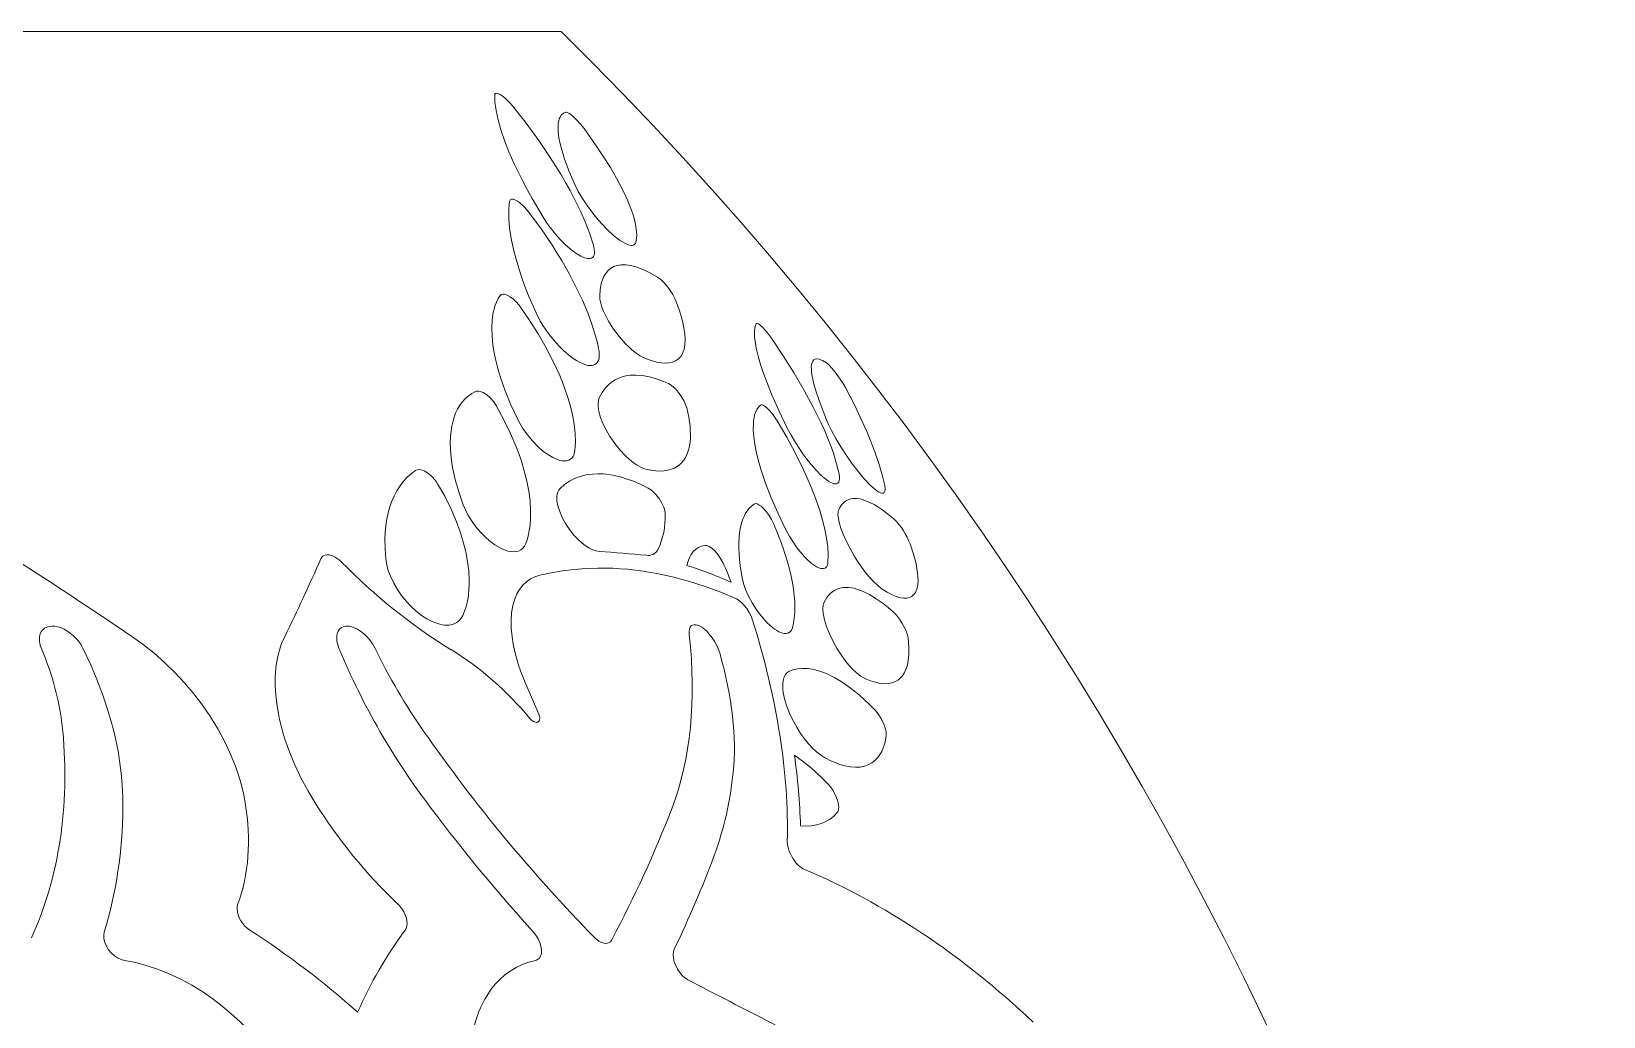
# Model space of a CAD drawing. Extents: x -180 to 858, y -94 to 522.
# Drawn here: x 721.45 to 737.36, y 194.6 to 204.57 of the extents above; entities that cross this region are included whole.
import ezdxf

# ---------------------------------------------------------------- set-up
doc = ezdxf.new("R2010")
doc.units = 0
doc.header["$LTSCALE"] = 7
doc.header["$MEASUREMENT"] = 0
doc.layers.add('8', color=250, linetype='CONTINUOUS', lineweight=15)

msp = doc.modelspace()

# ---------------------------------------------------------------- linework, layer by layer
at = {"layer": '8'}
for p, q in [((723.862, 204.5703), (678.5645, 204.5703)), ((726.8154, 204.5703), (723.862, 204.5703)), ((726.5873, 197.6631), (726.4512, 197.9822))]:
    msp.add_line(p, q, dxfattribs=at)
for points in [[(726.6312, 202.6916), (726.5208, 202.8796), (726.47, 202.9718), (726.4226, 203.062), (726.3795, 203.1482), (726.3399, 203.2319), (726.2866, 203.3534), (726.2415, 203.4681), (726.2047, 203.5754), (726.1765, 203.6747), (726.156, 203.7693), (726.1492, 203.8141), (726.1449, 203.8562), (726.1431, 203.8935), (726.1437, 203.9282)], [(726.1437, 203.9282), (726.1447, 203.9346), (726.1473, 203.9397), (726.1514, 203.9432), (726.157, 203.9451), (726.1726, 203.9436), (726.1976, 203.9321), (726.2282, 203.911), (726.2615, 203.8823), (726.2889, 203.855), (726.3242, 203.8145)], [(726.3242, 203.8145), (726.4602, 203.6407), (726.5869, 203.4674), (726.7037, 203.2956), (726.8099, 203.1263), (726.8587, 203.0429), (726.9047, 202.9605), (726.9613, 202.8523), (727.0123, 202.7464), (727.0576, 202.6431), (727.1041, 202.5224), (727.1413, 202.4068)], [(726.955, 203.0164), (726.8965, 203.1536), (726.8497, 203.2795), (726.8301, 203.34), (726.8139, 203.397), (726.8018, 203.4467), (726.7926, 203.4932), (726.7842, 203.5589), (726.7832, 203.6161), (726.7854, 203.6415), (726.7896, 203.6645), (726.7957, 203.685), (726.8037, 203.7031), (726.8192, 203.7252), (726.839, 203.7417), (726.8632, 203.7525)], [(726.8632, 203.7525), (726.8688, 203.7528), (726.8764, 203.7509), (726.8908, 203.7439), (726.9083, 203.7321), (726.9394, 203.7062), (726.9728, 203.6736), (727.012, 203.6301), (727.0463, 203.5868)], [(727.0463, 203.5868), (727.1096, 203.5), (727.1696, 203.4142), (727.2443, 203.302), (727.3127, 203.1925), (727.3743, 203.0865), (727.4349, 202.972), (727.4858, 202.8634), (727.5264, 202.7616), (727.5425, 202.7136), (727.5558, 202.6676), (727.5707, 202.6001), (727.5782, 202.5384), (727.579, 202.5088), (727.5777, 202.4811), (727.5745, 202.4574), (727.5695, 202.4354)], [(727.5695, 202.4354), (727.5657, 202.4258), (727.5603, 202.4178), (727.5534, 202.4118), (727.5447, 202.4076), (727.5344, 202.4055), (727.5225, 202.4054), (727.4941, 202.4115), (727.4601, 202.4262), (727.4338, 202.4412), (727.4058, 202.4598), (727.3458, 202.5067), (727.283, 202.5643), (727.2199, 202.63), (727.176, 202.6802), (727.1341, 202.7318), (727.0779, 202.8074), (727.0289, 202.8808), (726.9878, 202.9509), (726.955, 203.0164)], [(726.5636, 201.7169), (726.4886, 201.8895), (726.4552, 201.9735), (726.4248, 202.0557), (726.3886, 202.1622), (726.3578, 202.2649), (726.3322, 202.3634), (726.3087, 202.4756), (726.2929, 202.5808), (726.2849, 202.6784), (726.2839, 202.7257), (726.285, 202.7709), (726.2879, 202.811), (726.2926, 202.8492)], [(726.2926, 202.8492), (726.2946, 202.8571), (726.2983, 202.8636), (726.3035, 202.8685), (726.3103, 202.8716), (726.3185, 202.8728), (726.328, 202.8722), (726.3402, 202.8691), (726.3538, 202.8634), (726.3729, 202.8527), (726.3933, 202.8385), (726.4342, 202.8027), (726.4725, 202.7601), (726.4818, 202.7484)], [(726.4818, 202.7484), (726.6047, 202.5817), (726.6632, 202.4975), (726.7193, 202.4131), (726.7724, 202.3296), (726.8231, 202.2462), (726.8991, 202.1128), (726.9679, 201.9809), (727.0294, 201.8509), (727.0831, 201.7235), (727.1286, 201.5992), (727.1659, 201.4778), (727.1811, 201.4188), (727.194, 201.3611)], [(727.1413, 202.4068), (727.1503, 202.3667), (727.1522, 202.3323), (727.1504, 202.3174), (727.1466, 202.3042), (727.1411, 202.2935), (727.1338, 202.2848), (727.1211, 202.2765), (727.1052, 202.2721), (727.0861, 202.2719), (727.0699, 202.2745), (727.0522, 202.2795), (727.0127, 202.2965), (726.963, 202.3265), (726.9099, 202.3664), (726.8554, 202.4145), (726.812, 202.4577), (726.77, 202.5036), (726.7291, 202.5527), (726.6908, 202.6028), (726.6596, 202.6474), (726.6312, 202.6916)], [(727.2051, 201.8919), (727.2099, 201.9599), (727.2147, 201.9912), (727.2211, 202.0205), (727.2321, 202.0567), (727.246, 202.0894), (727.2628, 202.1184), (727.2866, 202.1482), (727.3146, 202.1723), (727.3466, 202.1907), (727.3828, 202.2031), (727.4229, 202.2093), (727.4676, 202.2093), (727.5162, 202.2026), (727.5687, 202.1894), (727.6249, 202.1694), (727.6643, 202.1523), (727.7051, 202.1323), (727.791, 202.0836)], [(727.791, 202.0836), (727.8194, 202.0624), (727.8503, 202.0333), (727.8826, 201.997), (727.9127, 201.9575), (727.945, 201.907), (727.9679, 201.8611)], [(726.3724, 200.65), (726.3064, 200.7923), (726.2493, 200.9322), (726.2017, 201.0683), (726.1815, 201.1346), (726.1638, 201.1995), (726.1409, 201.3003), (726.1246, 201.3965), (726.115, 201.4878), (726.1123, 201.5736), (726.1166, 201.6535), (726.1273, 201.7252), (726.1351, 201.7587), (726.1447, 201.7905), (726.1597, 201.8301), (726.1776, 201.8665), (726.1983, 201.8995)], [(726.1983, 201.8995), (726.2088, 201.9089), (726.2235, 201.9132), (726.2415, 201.9121), (726.2691, 201.9025), (726.2999, 201.8845), (726.3312, 201.8599), (726.3648, 201.8264), (726.3952, 201.7889)], [(726.3952, 201.7889), (726.4918, 201.6505), (726.581, 201.5105), (726.6622, 201.3699), (726.7349, 201.2296), (726.7686, 201.1583), (726.7997, 201.0875), (726.8271, 201.0205), (726.8521, 200.9542), (726.8822, 200.865), (726.9075, 200.7777), (726.928, 200.6924), (726.9456, 200.5951), (726.9561, 200.5015), (726.959, 200.4125), (726.9577, 200.37), (726.9543, 200.3288)], [(727.6517, 201.2673), (727.614, 201.2868), (727.5734, 201.3142), (727.531, 201.3483), (727.4987, 201.3777), (727.4668, 201.4096), (727.4055, 201.4791), (727.3458, 201.5585), (727.2942, 201.6394), (727.2559, 201.7119), (727.2404, 201.7465), (727.2276, 201.7796), (727.2148, 201.8211), (727.2072, 201.8587), (727.2051, 201.8919)], [(727.9679, 201.8611), (727.9916, 201.8008), (728.0125, 201.7422), (728.0291, 201.6897), (728.043, 201.639), (728.0576, 201.5721), (728.0666, 201.5096), (728.0698, 201.4518), (728.067, 201.3991), (728.058, 201.3522), (728.0511, 201.331), (728.0427, 201.3113), (728.0243, 201.2814), (728.0011, 201.2565), (727.9732, 201.2371), (727.9406, 201.2234), (727.9034, 201.2155), (727.869, 201.2134), (727.8316, 201.2155), (727.7914, 201.2218), (727.7595, 201.2293), (727.7261, 201.2391), (727.6517, 201.2673)], [(727.194, 201.3611), (727.1987, 201.3335), (727.2009, 201.3077), (727.2007, 201.2852), (727.1982, 201.2647), (727.191, 201.24), (727.1794, 201.2197), (727.1633, 201.2044), (727.1472, 201.1958), (727.1284, 201.1909), (727.1071, 201.1897), (727.0895, 201.1912), (727.0706, 201.1949), (727.0297, 201.2086), (726.9999, 201.2225), (726.9691, 201.2398), (726.9376, 201.2603), (726.9056, 201.2838), (726.8411, 201.3386), (726.7907, 201.3883), (726.7422, 201.4421), (726.6957, 201.4999), (726.6528, 201.5599), (726.6036, 201.6392), (726.5636, 201.7169)], [(729.1033, 200.5568), (729.0181, 200.7338), (728.9443, 200.9012), (728.8826, 201.0571), (728.8565, 201.13), (728.8336, 201.1993), (728.8084, 201.2857), (728.7894, 201.3645), (728.777, 201.4353), (728.7728, 201.4728), (728.7709, 201.5073), (728.7722, 201.5482), (728.778, 201.583), (728.7883, 201.6114)], [(728.7883, 201.6114), (728.7927, 201.6153), (728.8, 201.6153), (728.8108, 201.6109), (728.8244, 201.6018), (728.8509, 201.5785), (728.8805, 201.5469), (728.9134, 201.5068), (728.9436, 201.4655)], [(728.9436, 201.4655), (729.0628, 201.2875), (729.1735, 201.1113), (729.2749, 200.9384), (729.3661, 200.7699), (729.4462, 200.6072), (729.4821, 200.5278), (729.5147, 200.4505), (729.5438, 200.3763), (729.5694, 200.3043), (729.603, 200.195), (729.6163, 200.1432), (729.627, 200.0934)], [(729.5012, 200.6397), (729.4657, 200.7275), (729.4344, 200.8102), (729.3996, 200.9118), (729.3731, 201.0026), (729.3554, 201.0815), (729.3496, 201.1186), (729.3467, 201.1518), (729.3466, 201.1769), (729.3486, 201.1988), (729.3534, 201.2189), (729.3609, 201.2348), (729.372, 201.2472), (729.3865, 201.2546), (729.4044, 201.2568), (729.4259, 201.2535), (729.442, 201.2481), (729.4598, 201.2403), (729.5001, 201.2171)], [(729.5001, 201.2171), (729.5137, 201.2062), (729.5313, 201.1888), (729.5512, 201.1668), (729.5864, 201.1234), (729.6212, 201.0765), (729.6605, 201.018), (729.6912, 200.9663)], [(727.2004, 200.8627), (727.23, 200.9164), (727.2467, 200.9407), (727.2645, 200.9634), (727.2937, 200.9941), (727.3256, 201.0209), (727.3601, 201.0436), (727.3972, 201.0621), (727.4323, 201.0751), (727.4694, 201.0847), (727.5085, 201.0909), (727.539, 201.0932), (727.5706, 201.0936), (727.6366, 201.0886), (727.7065, 201.0756), (727.7691, 201.0582), (727.8341, 201.0351), (727.9014, 201.0062)], [(727.9014, 201.0062), (727.9166, 200.9979), (727.9329, 200.9865), (727.9669, 200.9566), (728.0021, 200.9168), (728.0341, 200.8724), (728.0596, 200.8284), (728.078, 200.7868), (728.0853, 200.7628)], [(729.6912, 200.9663), (729.7854, 200.7848), (729.8693, 200.6086), (729.9072, 200.5227), (729.9423, 200.4385), (729.9894, 200.3154), (730.0298, 200.1968), (730.063, 200.0829), (730.0889, 199.9743)], [(725.8244, 199.7785), (725.7811, 199.9022), (725.746, 200.0232), (725.7195, 200.1408), (725.7095, 200.198), (725.7018, 200.254), (725.6942, 200.3407), (725.6925, 200.4234), (725.6968, 200.5018), (725.7071, 200.5754), (725.7233, 200.6437), (725.734, 200.6765), (725.7462, 200.7078), (725.7648, 200.747), (725.786, 200.7834), (725.8099, 200.8167), (725.8399, 200.8505), (725.8729, 200.8802), (725.9091, 200.9058), (725.9481, 200.9272)], [(725.9481, 200.9272), (725.9571, 200.9303), (725.9673, 200.9317), (725.9806, 200.9312), (725.995, 200.9283), (726.0236, 200.9168), (726.0421, 200.9062), (726.0609, 200.8931), (726.0972, 200.8613), (726.1321, 200.8212), (726.1612, 200.7775)], [(727.6702, 200.1419), (727.6488, 200.1485), (727.6263, 200.1579), (727.5786, 200.1842), (727.5296, 200.2192), (727.4993, 200.2445), (727.4693, 200.2723), (727.411, 200.334), (727.3565, 200.4017), (727.3075, 200.4731), (727.2695, 200.5381), (727.238, 200.6022), (727.2135, 200.6646), (727.1967, 200.7242), (727.1915, 200.752), (727.1885, 200.7782), (727.1882, 200.8103), (727.1922, 200.8387), (727.2004, 200.8627)], [(726.1612, 200.7775), (726.2357, 200.6405), (726.3023, 200.5032), (726.3602, 200.3666), (726.3859, 200.2987), (726.4092, 200.2313), (726.4415, 200.1247), (726.4676, 200.0202), (726.4871, 199.9181), (726.4998, 199.8191), (726.5056, 199.7235), (726.5043, 199.6329), (726.4959, 199.5465), (726.4889, 199.5047), (726.4801, 199.4642), (726.4696, 199.4259), (726.4574, 199.3891)], [(726.9543, 200.3288), (726.9477, 200.296), (726.9422, 200.2816), (726.9353, 200.2686), (726.9239, 200.2536), (726.91, 200.2415), (726.8937, 200.2324), (726.8721, 200.2259), (726.8479, 200.2237), (726.8214, 200.2259), (726.8001, 200.2303), (726.7778, 200.2371), (726.7312, 200.2574), (726.679, 200.2884), (726.6261, 200.3279), (726.5742, 200.3742), (726.5215, 200.4294), (726.4722, 200.4895), (726.428, 200.5524), (726.3983, 200.6011), (726.3724, 200.65)], [(728.0853, 200.7628), (728.1059, 200.6671), (728.1186, 200.5765), (728.1219, 200.5324), (728.123, 200.4899), (728.122, 200.4511), (728.1189, 200.414), (728.1093, 200.3572), (728.0939, 200.3055), (728.0841, 200.2818), (728.0728, 200.2595), (728.0555, 200.2322), (728.0355, 200.2077), (728.0131, 200.1861), (727.9885, 200.1679), (727.9617, 200.1526), (727.9325, 200.1403), (727.9091, 200.1331), (727.8844, 200.1277), (727.8313, 200.1222), (727.7735, 200.1238), (727.7231, 200.1305), (727.6702, 200.1419)], [(729.0827, 199.5402), (729.0074, 199.6986), (728.9409, 199.8525), (728.8839, 200.0006), (728.837, 200.1412), (728.8168, 200.2105), (728.7995, 200.2773), (728.7861, 200.337), (728.7753, 200.394), (728.7648, 200.4681), (728.7595, 200.5364), (728.7596, 200.5984), (728.7622, 200.6316), (728.7667, 200.6623), (728.773, 200.6895), (728.781, 200.7142), (728.7947, 200.7438), (728.8119, 200.7686), (728.8325, 200.7883)], [(728.8325, 200.7883), (728.8386, 200.791), (728.8466, 200.791), (728.8576, 200.7877), (728.8704, 200.781), (728.8978, 200.7599), (728.9279, 200.7298), (728.9594, 200.6918), (728.9887, 200.6504), (729.0014, 200.6302)], [(729.0014, 200.6302), (729.0986, 200.4634), (729.1875, 200.298), (729.2675, 200.1351), (729.3378, 199.9759), (729.369, 199.898), (729.3976, 199.8216), (729.4313, 199.7222), (729.4598, 199.626), (729.4828, 199.5334), (729.5006, 199.4423), (729.512, 199.3558), (729.517, 199.2745), (729.5151, 199.1994)], [(729.627, 200.0934), (729.6318, 200.0558), (729.6316, 200.0397), (729.6296, 200.0257), (729.6241, 200.0104), (729.6152, 199.9995), (729.6029, 199.9932), (729.5902, 199.9917), (729.5753, 199.9938), (729.56, 199.9987), (729.5431, 200.0064), (729.5209, 200.0195), (729.4968, 200.0364), (729.4478, 200.078), (729.3962, 200.1297), (729.3436, 200.1896), (729.302, 200.2415), (729.2616, 200.2959), (729.2228, 200.3522), (729.1862, 200.4091), (729.1418, 200.4842), (729.1033, 200.5568)], [(730.0889, 199.9743), (730.0932, 199.9413), (730.0928, 199.9279), (730.0905, 199.9168), (730.0844, 199.9057), (730.0749, 199.8995), (730.0618, 199.8983), (730.0476, 199.9017), (730.0308, 199.9092), (730.0104, 199.9216), (729.9878, 199.9384), (729.9387, 199.9825), (729.885, 200.0391), (729.8231, 200.1126), (729.7605, 200.195), (729.7014, 200.2796), (729.646, 200.3657), (729.5953, 200.4512), (729.5519, 200.5317), (729.5244, 200.5876), (729.5012, 200.6397)], [(725.0399, 199.2293), (725.0322, 199.3377), (725.0314, 199.4421), (725.0375, 199.5419), (725.0507, 199.6368), (725.06, 199.6826), (725.0711, 199.7269), (725.0836, 199.7689), (725.0979, 199.8094), (725.1227, 199.8677), (725.1513, 199.9222), (725.1835, 199.9726), (725.2192, 200.019), (725.2565, 200.0591), (725.2968, 200.0953), (725.3399, 200.1274)], [(725.3399, 200.1274), (725.3558, 200.1346), (725.3748, 200.137), (725.3959, 200.1346), (725.412, 200.1301), (725.4288, 200.1232), (725.4632, 200.1033), (725.4964, 200.0768), (725.5153, 200.0582), (725.5498, 200.016), (725.5643, 199.9935)], [(726.8034, 199.9465), (726.8488, 199.9859), (726.8981, 200.0194), (726.9512, 200.0469), (727.0079, 200.0681), (727.0679, 200.0831), (727.1312, 200.0917), (727.1841, 200.0941), (727.2388, 200.0923), (727.2951, 200.0865), (727.3376, 200.0796), (727.3809, 200.0705), (727.4268, 200.0587), (727.4734, 200.0445), (727.5463, 200.0183), (727.6208, 199.9866), (727.6964, 199.9497)], [(725.5643, 199.9935), (725.6361, 199.8662), (725.6999, 199.7377), (725.7286, 199.6733), (725.7551, 199.6089), (725.7928, 199.5062), (725.8243, 199.4045), (725.8496, 199.3041), (725.8682, 199.2058), (725.8799, 199.1098), (725.8846, 199.014), (725.8841, 198.9674), (725.8816, 198.9219), (725.8752, 198.8629), (725.8652, 198.8061), (725.8518, 198.7518), (725.8363, 198.7046), (725.8178, 198.6596)], [(727.1988, 199.3082), (727.1676, 199.3134), (727.1343, 199.3248), (727.0996, 199.3418), (727.0739, 199.3576), (727.048, 199.3759), (727.0205, 199.3979), (726.9934, 199.4223), (726.9443, 199.4739), (726.8987, 199.531), (726.8588, 199.591), (726.8256, 199.6517), (726.7995, 199.7123), (726.7814, 199.7708), (726.7724, 199.8219), (726.7709, 199.8462), (726.7717, 199.8689), (726.7745, 199.8889), (726.7794, 199.9072), (726.7895, 199.929), (726.8034, 199.9465)], [(727.6964, 199.9497), (727.713, 199.9398), (727.7302, 199.9272), (727.7504, 199.9095), (727.77, 199.8895), (727.8051, 199.8453), (727.8342, 199.7976), (727.8526, 199.7574), (727.8643, 199.7196), (727.8673, 199.7021), (727.8683, 199.686)], [(726.4574, 199.3891), (726.4448, 199.3628), (726.4279, 199.3409), (726.4067, 199.3238), (726.3817, 199.3121), (726.3563, 199.3061), (726.3283, 199.3047), (726.2982, 199.3076), (726.2745, 199.3127), (726.2501, 199.3201), (726.2236, 199.3305), (726.1968, 199.3432), (726.1425, 199.3754), (726.0883, 199.4157), (726.0471, 199.4519), (726.0073, 199.4918), (725.9688, 199.5357), (725.9328, 199.5819), (725.9, 199.63), (725.8707, 199.6792), (725.8454, 199.729), (725.8244, 199.7785)], [(728.6463, 199.0423), (728.6268, 199.1652), (728.6199, 199.2261), (728.6154, 199.2849), (728.6133, 199.3374), (728.6132, 199.3878), (728.6176, 199.4667), (728.6276, 199.5391), (728.6435, 199.6045), (728.6538, 199.635), (728.6655, 199.6634), (728.6784, 199.6889), (728.6925, 199.7123), (728.7146, 199.7417), (728.7394, 199.7671), (728.7668, 199.7882)], [(728.7668, 199.7882), (728.7731, 199.7911), (728.7806, 199.7922), (728.7988, 199.7886), (728.8201, 199.7778), (728.8374, 199.7653), (728.8554, 199.7494), (728.8905, 199.7111), (728.9188, 199.6727), (728.9439, 199.6316), (728.9638, 199.5915)], [(730.0645, 198.9272), (730.0221, 198.9597), (729.9763, 199.0029), (729.9302, 199.0536), (729.8931, 199.099), (729.8569, 199.1475), (729.8212, 199.199), (729.7875, 199.2518), (729.7422, 199.3298), (729.7023, 199.4074), (729.669, 199.4819), (729.6433, 199.5512), (729.627, 199.6079), (729.6179, 199.6578), (729.6163, 199.6814), (729.617, 199.7022), (729.6195, 199.7174), (729.6239, 199.7303)], [(729.6239, 199.7303), (729.6347, 199.7516), (729.6468, 199.7709), (729.6599, 199.7877), (729.6743, 199.8025), (729.6956, 199.8189), (729.7192, 199.8314), (729.7452, 199.8398), (729.7733, 199.844), (729.8037, 199.844), (729.8363, 199.8396), (729.8622, 199.8335), (729.8893, 199.825), (729.9468, 199.8004), (729.9819, 199.7818), (730.0183, 199.7601), (730.0588, 199.7333), (730.1007, 199.7029), (730.1855, 199.6341)], [(729.5151, 199.1994), (729.5129, 199.1826), (729.5087, 199.168), (729.5037, 199.1576), (729.4973, 199.149), (729.4855, 199.1397), (729.4709, 199.1348), (729.4535, 199.1343), (729.4399, 199.1368), (729.4251, 199.1414), (729.4057, 199.1501), (729.385, 199.162), (729.3452, 199.1909), (729.3037, 199.2283), (729.275, 199.2578), (729.2463, 199.2903), (729.2147, 199.3294), (729.1845, 199.3703), (729.1295, 199.4549), (729.0827, 199.5402)], [(730.3461, 199.3864), (730.3807, 199.2801), (730.4061, 199.1815), (730.4154, 199.1348), (730.4219, 199.0906), (730.4255, 199.0506), (730.4266, 199.0133), (730.4236, 198.9676), (730.4154, 198.9278), (730.4092, 198.9103), (730.4017, 198.8945), (730.3854, 198.8711), (730.3651, 198.8533), (730.3405, 198.8412), (730.3118, 198.8351), (730.2831, 198.8348), (730.2513, 198.8394), (730.2166, 198.8489), (730.1888, 198.8593), (730.1596, 198.8724), (730.1134, 198.8969), (730.0645, 198.9272)], [(724.3832, 199.2351), (724.3931, 199.2513), (724.4069, 199.2636), (724.424, 199.2714), (724.444, 199.2746), (724.4664, 199.2732), (724.4899, 199.2674), (724.508, 199.2604), (724.5263, 199.2511), (724.5466, 199.2384), (724.5664, 199.2236), (724.5916, 199.2007)], [(725.8178, 198.6596), (725.8021, 198.6319), (725.7823, 198.6083), (725.7586, 198.5894), (725.7312, 198.5753), (725.7006, 198.5662), (725.6804, 198.5632), (725.6592, 198.5621), (725.6353, 198.5631), (725.6107, 198.5663), (725.5613, 198.5784), (725.5105, 198.598), (725.4562, 198.6262), (725.4024, 198.6611), (725.3482, 198.7033), (725.296, 198.7511), (725.2454, 198.805), (725.1988, 198.8629), (725.1567, 198.9237), (725.1199, 198.9867), (725.0893, 199.0501), (725.0653, 199.1134), (725.0491, 199.1725), (725.0399, 199.2293)], [(728.269, 199.3692), (728.2788, 199.3695), (728.2896, 199.3677), (728.3139, 199.3578), (728.3399, 199.3404), (728.3728, 199.3103), (728.4038, 199.2738), (728.4321, 199.2318), (728.4551, 199.1882)], [(726.4512, 197.9822), (726.4044, 198.1), (726.3842, 198.1585), (726.3662, 198.2168), (726.3458, 198.2936), (726.3295, 198.369), (726.3177, 198.4428), (726.3095, 198.5284), (726.3079, 198.6102), (726.3131, 198.6875), (726.3185, 198.7256), (726.3258, 198.7622), (726.3342, 198.7947), (726.3442, 198.8259), (726.3663, 198.878), (726.3934, 198.9248), (726.4254, 198.966), (726.4621, 199.001), (726.5033, 199.0298), (726.5488, 199.0521), (726.5981, 199.0677)], [(726.5981, 199.0677), (726.713, 199.0925), (726.8292, 199.1121), (726.9466, 199.1266), (727.0653, 199.136), (727.185, 199.1401), (727.2604, 199.1401), (727.3361, 199.138), (727.4123, 199.134), (727.4889, 199.1278), (727.643, 199.1095), (727.7983, 199.083), (727.9548, 199.0482), (728.1123, 199.0053), (728.2706, 198.9542), (728.4296, 198.8949), (728.5893, 198.8273)], [(729.155, 198.5361), (729.146, 198.5134), (729.1326, 198.4958), (729.115, 198.4841), (729.0937, 198.4786), (729.071, 198.4792), (729.0458, 198.4852), (729.0186, 198.4965), (728.9972, 198.5082), (728.9752, 198.5226), (728.9302, 198.5583), (728.8937, 198.5932), (728.8579, 198.6324), (728.8223, 198.6764), (728.7886, 198.7232), (728.7473, 198.789), (728.7114, 198.8562), (728.682, 198.9228), (728.6605, 198.9845), (728.6463, 199.0423)], [(729.4764, 198.7942), (729.4891, 198.8185), (729.503, 198.8409), (729.517, 198.8596), (729.532, 198.8766), (729.5548, 198.8973), (729.5796, 198.9143), (729.6065, 198.9277), (729.6354, 198.9374), (729.6663, 198.9432), (729.699, 198.9451), (729.7239, 198.944), (729.7498, 198.9409), (729.7785, 198.9353), (729.8082, 198.9272), (729.87, 198.9041), (729.9353, 198.8717), (730.0037, 198.8302), (730.0746, 198.78), (730.1257, 198.7396), (730.1777, 198.6953)], [(728.5893, 198.8273), (728.6075, 198.8174), (728.6266, 198.8034), (728.6461, 198.786), (728.6649, 198.7661), (728.6929, 198.7304), (728.7175, 198.6917), (728.7375, 198.6523), (728.7522, 198.6135)], [(729.89, 198.0217), (729.8699, 198.0319), (729.8489, 198.0451), (729.8048, 198.0793), (729.7602, 198.1218), (729.7069, 198.1825), (729.656, 198.2505), (729.6088, 198.3233), (729.5668, 198.3984), (729.5308, 198.4738), (729.5017, 198.5472), (729.4805, 198.6166), (729.473, 198.6492), (729.4678, 198.6801), (729.4644, 198.7247), (729.4671, 198.7633), (729.471, 198.7798), (729.4764, 198.7942)], [(730.1777, 198.6953), (730.2082, 198.6637), (730.2385, 198.6242), (730.2672, 198.5791), (730.2916, 198.533), (730.3051, 198.5023), (730.3157, 198.4729), (730.3221, 198.4502), (730.3258, 198.43)], [(721.5542, 198.3257), (721.5454, 198.3495), (721.5388, 198.3736), (721.5338, 198.4055), (721.5336, 198.4362), (721.5382, 198.4646), (721.5484, 198.491), (721.5642, 198.5133), (721.5849, 198.531), (721.6098, 198.5434), (721.6353, 198.5501), (721.6628, 198.5525), (721.6915, 198.5506), (721.7136, 198.5466), (721.736, 198.5404), (721.76, 198.5316), (721.7839, 198.5206), (721.8309, 198.4928), (721.8746, 198.4587), (721.9053, 198.4288), (721.9331, 198.3961), (721.9558, 198.3634), (721.9749, 198.3295)], [(722.4686, 198.449), (722.5828, 198.3671), (722.6938, 198.2787), (722.8011, 198.1842), (722.9041, 198.084), (723.0024, 197.9785), (723.0955, 197.8683), (723.1828, 197.7538), (723.264, 197.6356), (723.3384, 197.5141), (723.4057, 197.39), (723.4654, 197.2638), (723.4923, 197.2002), (723.517, 197.1363), (723.5389, 197.0745), (723.5588, 197.0124), (723.582, 196.9295), (723.6015, 196.8469), (723.617, 196.7649)], [(724.3244, 196.7649), (724.2496, 196.8905), (724.1812, 197.0185), (724.1198, 197.1482), (724.0656, 197.2789), (724.0194, 197.4099), (723.999, 197.4763), (723.9808, 197.5424), (723.9654, 197.6061), (723.9522, 197.6693), (723.9362, 197.7646), (723.9256, 197.8583), (723.9204, 197.9499), (723.9208, 198.039), (723.9274, 198.1291), (723.9401, 198.2158), (723.9592, 198.2984), (723.9846, 198.3763), (724.0161, 198.449)], [(724.5653, 198.3295), (724.5499, 198.3763), (724.5452, 198.3996), (724.5427, 198.4224), (724.543, 198.4512), (724.5474, 198.4774), (724.556, 198.5002), (724.5696, 198.5202), (724.5877, 198.5357), (724.6097, 198.5464), (724.6345, 198.5518), (724.6525, 198.5525), (724.6712, 198.5508), (724.6915, 198.5465), (724.7124, 198.54), (724.7535, 198.5209), (724.7966, 198.4925), (724.8374, 198.4572), (724.8745, 198.4164), (724.9063, 198.3723), (724.9322, 198.3257)], [(728.1107, 198.4657), (728.1094, 198.4846), (728.11, 198.5022), (728.1138, 198.5233), (728.1212, 198.541), (728.1319, 198.5546), (728.1452, 198.5631), (728.1613, 198.5671), (728.1796, 198.5664), (728.2072, 198.5583), (728.2368, 198.5424), (728.2671, 198.5198), (728.2911, 198.4976), (728.3142, 198.4726), (728.3441, 198.4342), (728.3706, 198.3932), (728.3931, 198.3505), (728.408, 198.3158), (728.4193, 198.282)], [(730.3258, 198.43), (730.3331, 198.3403), (730.3338, 198.2983), (730.3325, 198.2582), (730.3274, 198.2079), (730.3185, 198.1617), (730.3057, 198.1198), (730.2865, 198.0782), (730.275, 198.0597), (730.2622, 198.0429), (730.2433, 198.023), (730.2221, 198.0061), (730.1987, 197.9923), (730.1628, 197.9787), (730.1229, 197.9713), (730.079, 197.9703), (730.0316, 197.9758), (729.9809, 197.9878), (729.9363, 198.0026), (729.89, 198.0217)], [(721.9749, 198.3295), (722.0507, 198.1687), (722.1195, 198.0065), (722.1807, 197.8433), (722.2342, 197.6794), (722.2797, 197.5153), (722.2995, 197.4329), (722.3172, 197.3507), (722.3326, 197.2692), (722.3459, 197.1879), (722.3618, 197.0661), (722.3728, 196.945), (722.3787, 196.825), (722.3795, 196.7062)], [(729.1176, 198.0918), (729.1607, 198.1093), (729.2069, 198.1206), (729.256, 198.1254), (729.3077, 198.1239), (729.3621, 198.116), (729.3966, 198.1079), (729.432, 198.0975), (729.4692, 198.0842), (729.5072, 198.0684), (729.5839, 198.03), (729.6492, 197.991), (729.7158, 197.9458), (729.783, 197.8947), (729.8327, 197.8536), (729.8824, 197.8098), (729.9342, 197.7611), (729.9858, 197.7098)], [(729.479, 197.2239), (729.4399, 197.2487), (729.4, 197.2801), (729.3582, 197.319), (729.3174, 197.3631), (729.2767, 197.4132), (729.238, 197.4669), (729.2017, 197.524), (729.1685, 197.5828), (729.1304, 197.6615), (729.0994, 197.7397), (729.0765, 197.8153), (729.0629, 197.8817), (729.0592, 197.913), (729.0575, 197.9427), (729.0586, 197.9795), (729.0637, 198.0125), (729.0728, 198.0411), (729.0845, 198.0625), (729.0995, 198.0796), (729.1176, 198.0918)], [(726.4954, 197.621), (726.518, 197.5988), (726.5358, 197.587), (726.5536, 197.5801), (726.5629, 197.5789), (726.5715, 197.5795), (726.5791, 197.582), (726.5856, 197.5864), (726.5908, 197.5927), (726.5946, 197.6006), (726.5973, 197.6202), (726.5946, 197.641), (726.5873, 197.6631)], [(729.9858, 197.7098), (730.0137, 197.6774), (730.0402, 197.6393), (730.0631, 197.5993), (730.0814, 197.5594), (730.0949, 197.5213), (730.1033, 197.4851), (730.1055, 197.463), (730.1047, 197.4439)], [(730.1047, 197.4439), (730.0924, 197.3788), (730.084, 197.3485), (730.0742, 197.3199), (730.0587, 197.2843), (730.0405, 197.252), (730.0196, 197.2229), (729.991, 197.1927), (729.9587, 197.1678), (729.9227, 197.1483), (729.8831, 197.1345), (729.84, 197.1264), (729.7932, 197.1243), (729.7432, 197.1282), (729.6906, 197.1381), (729.6354, 197.1539), (729.5975, 197.1677), (729.5587, 197.184), (729.479, 197.2239)], [(729.5171, 196.9531), (729.541, 196.9253), (729.5629, 196.894), (729.5912, 196.8425), (729.6025, 196.8161), (729.6116, 196.79), (729.6184, 196.7651), (729.6225, 196.7414), (729.6241, 196.7207), (729.6231, 196.7018), (729.6184, 196.6818), (729.6095, 196.6666)], [(729.1033, 196.3733), (729.1049, 196.3455), (729.1087, 196.3226), (729.1147, 196.2991), (729.1235, 196.2732), (729.1346, 196.247), (729.1477, 196.2212), (729.1625, 196.1962), (729.178, 196.1739), (729.1947, 196.1531), (729.2119, 196.135), (729.2298, 196.1191), (729.2476, 196.1065), (729.2649, 196.0974)], [(723.5418, 195.7408), (723.5358, 195.7179), (723.534, 195.6903), (723.5371, 195.661), (723.5445, 195.6313), (723.5565, 195.6007), (723.5725, 195.571), (723.5917, 195.543), (723.6137, 195.5175), (723.6382, 195.4947), (723.6644, 195.4754)], [(725.235, 195.4754), (725.2452, 195.4932), (725.2525, 195.5165), (725.2551, 195.5427), (725.2535, 195.5705), (725.2493, 195.5928), (725.2427, 195.6155), (725.2338, 195.6385), (725.2228, 195.6609), (725.2053, 195.6897), (725.1847, 195.7166), (725.1618, 195.7408)], [(722.1903, 195.4563), (722.1849, 195.425), (722.1848, 195.407), (722.1868, 195.3886), (722.1961, 195.3513), (722.2124, 195.3135), (722.2344, 195.2778), (722.2615, 195.2452), (722.2926, 195.2169), (722.3252, 195.1947), (722.3599, 195.1783), (722.3948, 195.1691)], [(726.5538, 195.1691), (726.5653, 195.1726), (726.5759, 195.178), (726.5855, 195.1851), (726.5939, 195.1939), (726.6065, 195.2157), (726.611, 195.2296), (726.6139, 195.2447), (726.615, 195.2774), (726.6096, 195.314), (726.5982, 195.3517), (726.5816, 195.3886), (726.5599, 195.4241), (726.5342, 195.4563)], [(727.1551, 195.3992), (727.1749, 195.381), (727.1957, 195.3656), (727.2221, 195.3512), (727.2485, 195.3428), (727.2734, 195.3414), (727.2947, 195.3469), (727.3128, 195.3592), (727.3261, 195.3772)], [(727.9592, 195.2824), (727.9511, 195.2571), (727.9484, 195.2274), (727.9514, 195.1921), (727.96, 195.1556), (727.9738, 195.1184), (727.9923, 195.0819), (728.0148, 195.0477), (728.0407, 195.0171), (728.0676, 194.9928), (728.0957, 194.9745)], [(722.3948, 195.1691), (722.4514, 195.1593), (722.5082, 195.1474), (722.5665, 195.1331), (722.6248, 195.1166), (722.7396, 195.0782), (722.8536, 195.0321), (722.9664, 194.9785), (723.0773, 194.9179), (723.1862, 194.8506), (723.2926, 194.7768), (723.3849, 194.706), (723.4748, 194.6306), (723.5618, 194.551), (723.6455, 194.4675)], [(725.9241, 194.4675), (725.9498, 194.5626), (725.9818, 194.6529), (726.0004, 194.6965), (726.0206, 194.7387), (726.0417, 194.7784), (726.0643, 194.8164), (726.104, 194.8748), (726.1474, 194.9287), (726.1944, 194.978), (726.2448, 195.0225), (726.2987, 195.062), (726.358, 195.0976), (726.4206, 195.1274), (726.486, 195.1513), (726.5538, 195.1691)]]:
    msp.add_lwpolyline(points, dxfattribs=at)
for centre, radius, start, end in [((701.9572, 179.3556), 35.4078, 0.00001, 45.40788), ((727.079, 199.6588), 0.789, 334.98364, 1.9704), ((729.6511, 199.1143), 0.7464, 21.37695, 44.20773), ((690.7127, 151.6553), 56.5517, 55.83787, 57.28323), ((706.1102, 207.2918), 19.9704, 333.71758, 336.20702), ((726.1992, 184.1126), 15.2285, 84.42267, 86.2366), ((727.6988, 199.3746), 0.1068, 259.55273, 332.52567), ((728.7919, 203.3066), 5.8729, 224.34877, 238.23532), ((726.9002, 195.3674), 3.9801, 65.7459, 72.63768), ((725.8901, 198.0068), 2.824, 20.50906, 24.72961), ((718.9029, 197.1895), 2.884, 5.98935, 23.1978), ((731.3429, 201.1577), 7.3448, 202.64952, 217.30269), ((730.2685, 200.8947), 5.9226, 205.7072, 215.08558), ((723.9867, 195.5554), 3.2488, 39.46685, 58.14774), ((738.7612, 206.772), 16.2501, 214.83093, 224.41838), ((722.8724, 196.3422), 6.3677, 1.69415, 8.1722), ((727.9114, 195.4385), 2.207, 43.32751, 55.05258), ((725.1405, 197.4082), 3.4316, 339.9712, 354.41329), ((717.8436, 196.7512), 4.5358, 343.41, 359.43087), ((728.7674, 199.5412), 5.239, 212.00063, 226.50652), ((739.9458, 207.6032), 18.0948, 217.0288, 222.16729), ((716.9676, 200.9232), 11.7496, 331.83509, 339.00149), ((717.6044, 200.2582), 11.4882, 334.33463, 339.48972), ((718.915, 188.1061), 8.7673, 48.2397, 57.19832), ((728.6913, 192.9206), 4.2983, 143.52975, 156.33556), ((780.9398, 296.2506), 114.2337, 242.445232, 243.412141)]:
    msp.add_arc(centre, radius, start, end, dxfattribs=at)
for centre, major_axis, ratio, start_param, end_param in [((727.8469, 199.98), (1.171, -1.6551), 0.385195, 0.3042808, 1.0762973), ((728.7545, 198.4132), (0.5581, -0.9306), 0.4121631, 2.9722085, 3.5665216), ((723.0441, 199.9046), (5.0273, -6.0133), 0.5629323, 0.5707293, 0.9354003), ((722.3308, 201.1471), (5.0321, -5.3097), 0.5473778, 0.257256, 0.6274338), ((725.857, 199.2006), (2.2429, -3.0415), 0.500873, 0.5016684, 0.9297225), ((716.0295, 198.7225), (4.9552, -4.0766), 0.7215289, 0.1910884, 0.6215653), ((721.3288, 197.3159), (1.857, -2.1004), 0.6630093, 0.3370125, 0.8122947), ((728.3826, 198.3887), (1.1412, -1.7959), 0.4247209, 5.9736573, 6.4073929), ((715.2571, 144.6217), (-13.0081, -51.8117), 0.3545256, 2.9456768, 3.0860435)]:
    msp.add_ellipse(centre, major_axis=major_axis, ratio=ratio, start_param=start_param, end_param=end_param, dxfattribs=at)

doc.saveas('drawing.dxf')
